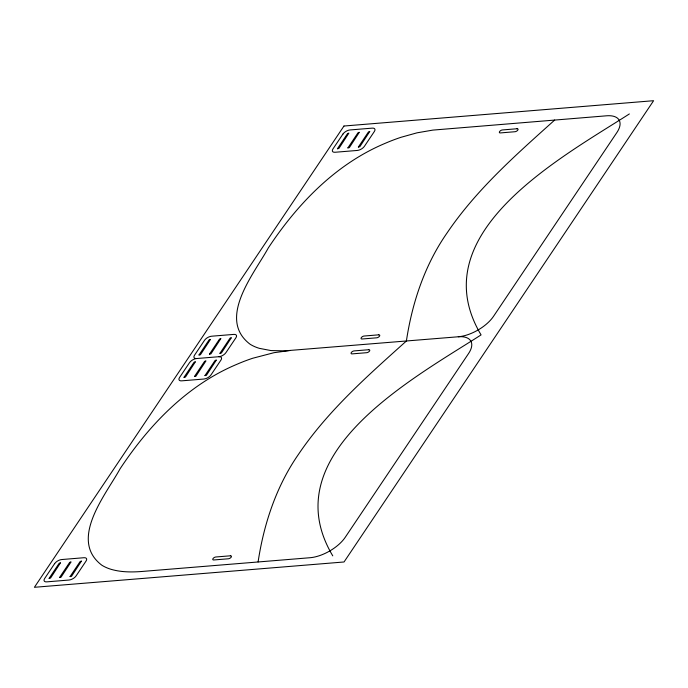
<?xml version="1.0" encoding="UTF-8"?>
<svg xmlns="http://www.w3.org/2000/svg" width="688" height="688" viewBox="0 0 688 688"><rect width="100%" height="100%" fill="white"/><g stroke="black" fill="none" stroke-linecap="round" stroke-linejoin="round"><path stroke-width="1.03" d="M258.095 561.967C263.865 523.757 276.361 486.149 298.549 454.243C327.884 410.788 367.65 375.777 406.393 341.007C412.164 302.797 424.659 265.19 446.839 233.284C476.182 189.819 515.94 154.817 554.683 120.047M629.357 113.941C562.32 157.062 420.334 233.129 481.067 334.901C414.03 378.022 272.035 454.089 332.768 555.861M289.82 350.536L274.03 352.686L252.72 358.25A103.759 49.983 -29.7 0 0 236.552 364.442C187.342 385.16 149.081 424.96 120.056 468.838C105.995 494.466 68.224 539.736 101.815 565.201A103.759 49.983 -29.7 0 0 111.069 569.32C120.933 572.21 131.356 572.27 141.53 571.504L310.004 557.727A28.819 13.889 -29.7 0 0 345.256 537.268L468.58 353.503A28.819 13.889 -29.7 0 0 458.294 336.767L284.712 350.863L270.9 350.562L259.367 348.352A103.759 49.983 -29.7 0 1 250.105 344.241C216.522 318.776 254.285 273.506 268.346 247.878C297.379 204.001 335.641 164.2 384.841 143.474A103.759 49.983 -29.7 0 1 401.018 137.29L417.023 132.827L432.872 130.101L606.592 115.799A28.819 13.889 -29.7 0 1 616.878 132.543L493.545 316.299A28.819 13.889 -29.7 0 1 458.294 336.767M218.904 356.711L196.751 358.525A5.762 2.778 -29.7 0 0 189.544 362.628L179.551 377.506A5.762 2.778 -29.7 0 0 181.615 380.851L203.923 379.028A5.762 2.778 -29.7 0 0 210.975 374.934L220.96 360.056A5.762 2.778 -29.7 0 0 218.904 356.711A5.762 2.778 -29.7 0 0 225.956 352.617L235.941 337.739A5.762 2.778 -29.7 0 0 233.886 334.394L211.723 336.2A5.762 2.778 -29.7 0 0 204.517 340.311L194.532 355.189A5.762 2.778 -29.7 0 0 196.587 358.534M49.115 578.341L50.534 578.083L60.561 562.707L59.194 563.266L49.115 578.341M59.589 577.49L61.008 577.223L71.07 561.881L69.703 562.354L59.598 577.438M70.064 576.63L71.483 576.372L81.511 560.995L80.135 561.554L70.073 576.578M184.014 377.334L185.442 377.076L195.461 361.699L194.093 362.258L184.031 377.282M194.489 376.482L195.908 376.216L205.97 360.873L204.603 361.346L194.506 376.431M198.995 355.017L200.414 354.75L210.476 339.408L209.109 339.881L199.03 354.913M204.964 375.622L206.383 375.356L216.41 359.987L215.043 360.538L204.981 375.571M209.47 354.157L210.889 353.899L220.917 338.522L219.584 339.029L209.47 354.157M219.945 353.305L221.364 353.039L231.392 337.67L230.059 338.169L219.945 353.305M337.421 148.754L338.84 148.496L348.868 133.119L347.535 133.627L337.421 148.754M347.896 147.903L349.315 147.636L359.342 132.268L358.009 132.767L347.896 147.903M358.371 147.043L359.79 146.776L369.817 131.408L368.45 131.958L358.371 147.043M343.966 126.024L34.4 587.294L344.034 561.976L653.6 100.706L343.966 126.024M54.636 563.635L44.651 578.513A5.762 2.778 -29.7 0 0 46.707 581.867L69.024 580.036A5.762 2.778 -29.7 0 0 76.067 575.951L86.052 561.064A5.762 2.778 -29.7 0 0 83.996 557.719L61.843 559.533A5.762 2.778 -29.7 0 0 54.636 563.635M342.951 134.048L332.958 148.926A5.762 2.778 -29.7 0 0 335.176 152.254L357.33 150.448A5.762 2.778 -29.7 0 0 364.382 146.355L374.367 131.477A5.762 2.778 -29.7 0 0 372.311 128.131L349.994 129.955A5.762 2.778 -29.7 0 0 342.951 134.048M516.998 128.751L502.421 129.946A2.305 1.109 -29.7 0 0 499.6 131.58A2.305 1.109 -29.7 0 0 500.425 132.922L514.994 131.726A2.305 1.109 -29.7 0 0 517.815 130.092A2.305 1.109 -29.7 0 0 516.998 128.751M378.684 334.832L364.115 336.028A2.305 1.109 -29.7 0 0 361.295 337.662A2.305 1.109 -29.7 0 0 362.12 339.003L376.689 337.808A2.305 1.109 -29.7 0 0 379.509 336.174A2.305 1.109 -29.7 0 0 378.684 334.832M368.699 349.719L354.131 350.906A2.305 1.109 -29.7 0 0 351.31 352.54A2.305 1.109 -29.7 0 0 352.136 353.881L366.704 352.695A2.305 1.109 -29.7 0 0 369.525 351.052A2.305 1.109 -29.7 0 0 368.699 349.719M230.394 555.801L215.817 556.988A2.305 1.109 -29.7 0 0 213.005 558.63A2.305 1.109 -29.7 0 0 213.822 559.963L228.399 558.776A2.305 1.109 -29.7 0 0 231.211 557.134A2.305 1.109 -29.7 0 0 230.394 555.801"/></g></svg>
